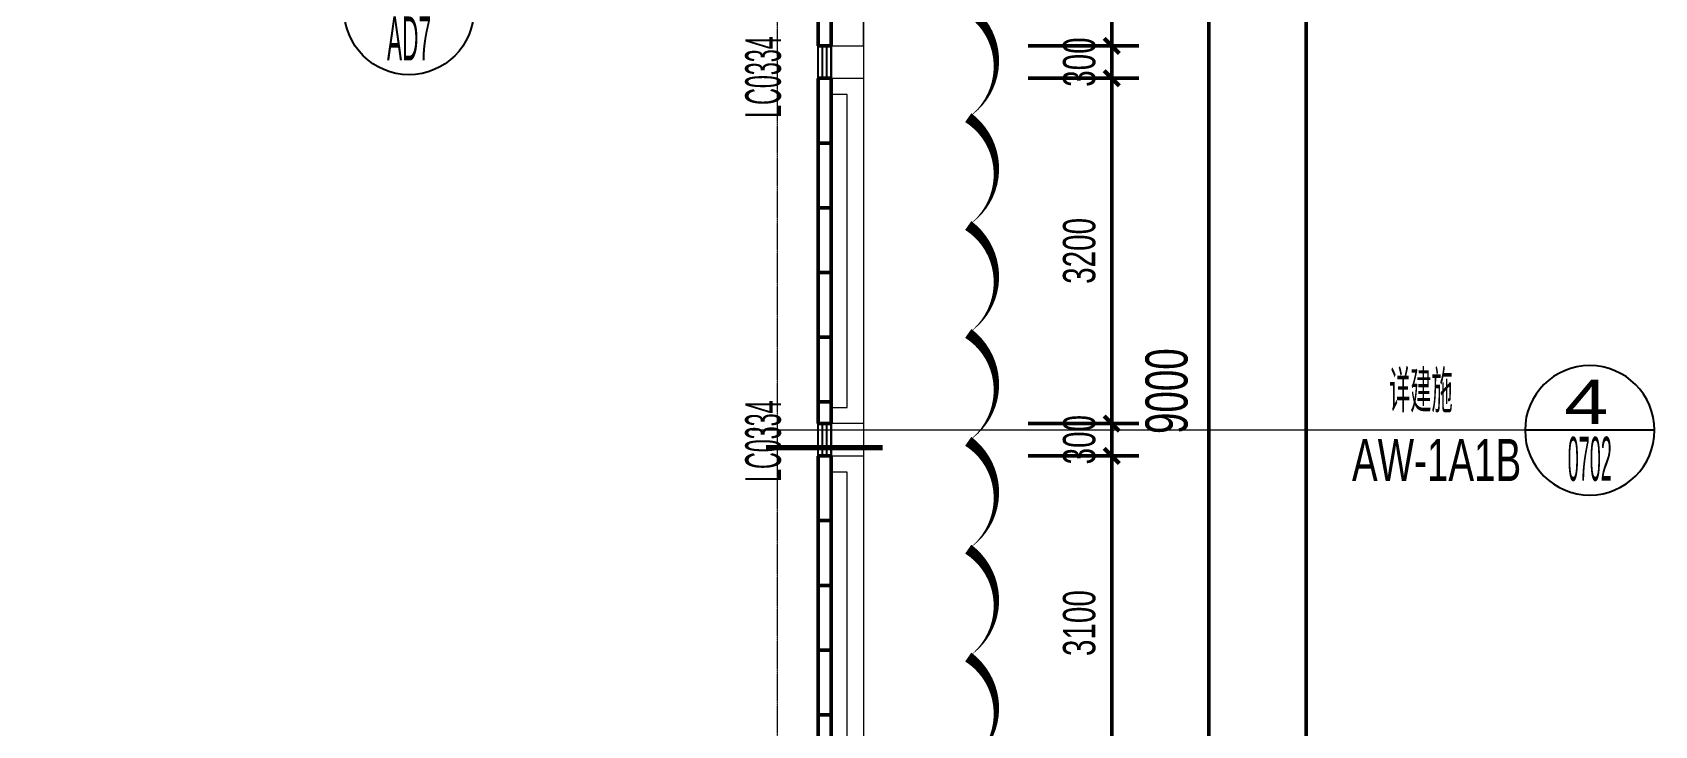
# Model space of a CAD drawing. Header units: millimetres. Extents: x 285006 to 3037698, y -2820855 to 192241.
# Drawn here: x 1102100 to 1117125, y 45366 to 51791 of the extents above; entities that cross this region are included whole.
import ezdxf
from ezdxf.enums import TextEntityAlignment as Align
from ezdxf.xclip import XClip

# ---------------------------------------------------------------- set-up
doc = ezdxf.new("R2010")
doc.units = ezdxf.units.MM
doc.header["$XCLIPFRAME"] = 2
doc.header["$PDMODE"] = 35
doc.header["$PDSIZE"] = -0.1
doc.linetypes.add('ACAD_ISO02W100', pattern=[15, 12, -3])
doc.linetypes.add('GRID-1B-4~RF$0$DOTE', pattern=[2.42, 2, -0.2, 0.02, -0.2])
for name, color, linetype in [('20230731变更修改', 41, 'Continuous'), ('WALL-1A1B-6F$0$A-DOOR', 142, 'Continuous'), ('索引-1A1B-6F1$0$PUB_SYMB_TEXT', 7, 'Continuous')]:
    doc.layers.add(name, color=color, linetype=linetype)
for name, color, linetype, lineweight in [('A-WALL-TEMP', 2, 'ACAD_ISO02W100', 50), ('DIM-1B-6F$0$A-ANNO-DIMS', 73, 'Continuous', 18), ('DOOR-1B-IDEN-6F$0$A-DOOR-IDEN', 7, 'Continuous', 25), ('EXWALL-1B-6F$0$A-FLOR-UNDR', 11, 'Continuous', 18), ('EXWALL-1B-6F$0$A-WALL-STON', 31, 'Continuous', 18), ('GRID-1B-4~RF$0$A-ANNO-GRID', 10, 'GRID-1B-4~RF$0$DOTE', 18), ('GRID-1B-4~RF$0$A-ANNO-GRID-DIMS', 117, 'Continuous', 18), ('索引-1A1B-6F1$0$A-ANNO-BREA', 13, 'Continuous', 18), ('索引-1A1B-6F1$0$A-ANNO-SYMB', 4, 'Continuous', 25), ('索引-1A1B-6F1$0$A-ANNO-TEXT', 7, 'Continuous', 25)]:
    doc.layers.add(name, color=color, linetype=linetype, lineweight=lineweight)
doc.styles.add('DIM-1B-6F$0$HYGB2014', font='hygbsz.shx', dxfattribs={"width": 0.7, "bigfont": 'hygbhz.shx'})
doc.styles.add('DOOR-1B-IDEN-6F$0$HYGB2014', font='hygbsz.shx', dxfattribs={"width": 0.7, "bigfont": 'hygbhz.shx'})
doc.styles.add('GRID-1B-4~RF$0$HYGB2014', font='hygbsz.shx', dxfattribs={"width": 0.7, "bigfont": 'hygbhz.shx'})
doc.styles.add('索引-1A1B-6F1$0$COMP', font='COMPLEX.shx', dxfattribs={"bigfont": 'hztxt'})
doc.styles.add('索引-1A1B-6F1$0$HYGB2014', font='hygbsz.shx', dxfattribs={"width": 0.7, "bigfont": 'hygbhz.shx'})
doc.dimstyles.new('DIM-1B-6F$0$DIMN', dxfattribs={"dimtxt": 300, "dimasz": 100, "dimexe": 250, "dimexo": 300, "dimgap": 0, "dimtad": 0, "dimdec": 0, "dimzin": 0, "dimdsep": 46, "dimtxsty": 'DIM-1B-6F$0$HYGB2014', "dimblk": 'DIM-1B-6F$0$_archtick', "dimcen": 0.09, "dimdle": 150, "dimclrt": 7, "dimazin": 0, "dimtfac": 1, "dimtdec": 0, "dimtix": 1, "dimtmove": 2, "dimatfit": 3, "dimfxl": 1, "dimtvp": 1, "dimtolj": 1, "dimtzin": 0, "dimarcsym": 0})
doc.dimstyles.new('GRID-1B-4~RF$0$HYDIMN150', dxfattribs={"dimscale": 1.5, "dimtxt": 300, "dimasz": 1, "dimexe": 250, "dimexo": 300, "dimgap": 0, "dimtad": 0, "dimdec": 0, "dimzin": 0, "dimdsep": 46, "dimtxsty": 'GRID-1B-4~RF$0$HYGB2014', "dimblk": 'GRID-1B-4~RF$0$_archtick', "dimcen": 0.09, "dimclrt": 7, "dimazin": 0, "dimtfac": 1, "dimtdec": 0, "dimtix": 1, "dimtmove": 2, "dimatfit": 3, "dimfxl": 1, "dimtvp": 1, "dimtolj": 1, "dimtzin": 0, "dimarcsym": 0})

# ---------------------------------------------------------------- blocks, each defined once
blk = doc.blocks.new('A$C008C76B7')
at = {"color": 1}
blk.add_lwpolyline([(45714, -600), (45580, -600), (45580, -1400), (45700, -1400), (45700, -600)], dxfattribs=at)
for points in [[(45640, -1700), (45700, -1700), (45700, -2300), (45580, -2300), (45580, -1700)], [(45640, -2300), (45700, -2300), (45700, -2900), (45580, -2900), (45580, -2300)], [(45640, -2900), (45700, -2900), (45700, -3500), (45580, -3500), (45580, -2900)], [(45640, -3500), (45700, -3500), (45700, -4100), (45580, -4100), (45580, -3500)], [(45640, -4100), (45700, -4100), (45700, -4700), (45580, -4700), (45580, -4100)], [(45640, -4700), (45700, -4700), (45700, -4900), (45580, -4900), (45580, -4700)], [(45640, -5200), (45700, -5200), (45700, -5800), (45580, -5800), (45580, -5200)], [(45640, -5800), (45700, -5800), (45700, -6400), (45580, -6400), (45580, -5800)], [(45640, -6400), (45700, -6400), (45700, -7000), (45580, -7000), (45580, -6400)], [(45640, -7000), (45700, -7000), (45700, -7600), (45580, -7600), (45580, -7000)], [(45640, -7600), (45700, -7600), (45700, -8200), (45580, -8200), (45580, -7600)]]:
    blk.add_lwpolyline(points, close=True, dxfattribs=at)
blk = doc.blocks.new('索引-1A1B-6F1$0$_index')
blk.add_line((-0.5, 0), (0.5, 0))
blk.add_circle((0, 0), 0.5)
at = {"layer": '索引-1A1B-6F1$0$PUB_SYMB_TEXT', "style": '索引-1A1B-6F1$0$COMP'}
for tag, width, p, p2 in [('1', 2.333333, (-0.17, 0.05), (0.17, 0.05)), ('-', 1.166667, (-0.17, -0.39), (0.17, -0.39))]:
    blk.add_attdef(tag, text='', height=0.34, dxfattribs=dict(at, width=width)).set_placement(p, p2, align=Align.FIT)
blk = doc.blocks.new('索引-1A1B-6F1')
at = {"layer": '索引-1A1B-6F1$0$A-ANNO-BREA'}
blk.add_line((98395063, 18763259), (98387902, 18763259), dxfattribs=at)
at = {"layer": '索引-1A1B-6F1$0$A-ANNO-BREA', "const_width": 50}
blk.add_lwpolyline([(98388033, 18763098), (98389114, 18763098)], dxfattribs=at)
at = {"layer": '索引-1A1B-6F1$0$A-ANNO-SYMB', "lineweight": -3}
ref = blk.add_blockref('索引-1A1B-6F1$0$_index', (98384726, 18767155), dxfattribs=dict(at, xscale=1200, yscale=1200, zscale=1200))
ref.add_attrib('1', '4', dxfattribs={"layer": '索引-1A1B-6F1$0$A-ANNO-TEXT', "height": 408, "style": '索引-1A1B-6F1$0$HYGB2014', "width": 1.4}).set_placement((98384499, 18767215), (98384907, 18767215), align=Align.FIT)
ref.add_attrib('-', 'AD7', dxfattribs={"layer": '索引-1A1B-6F1$0$A-ANNO-TEXT', "height": 408, "style": '索引-1A1B-6F1$0$HYGB2014', "width": 0.368421}).set_placement((98384522, 18766687), (98384930, 18766687), align=Align.FIT)
ref = blk.add_blockref('索引-1A1B-6F1$0$_index', (98395663, 18763259), dxfattribs=dict(at, xscale=-1200, yscale=1200, zscale=1200))
ref.add_attrib('1', '4', dxfattribs={"layer": '索引-1A1B-6F1$0$A-ANNO-TEXT', "height": 408, "style": '索引-1A1B-6F1$0$HYGB2014', "width": 1.4}).set_placement((98395427, 18763319), (98395835, 18763319), align=Align.FIT)
ref.add_attrib('-', '0702', dxfattribs={"layer": '索引-1A1B-6F1$0$A-ANNO-TEXT', "height": 408, "style": '索引-1A1B-6F1$0$HYGB2014', "width": 0.283784}).set_placement((98395459, 18762791), (98395867, 18762791), align=Align.FIT)
at = {"layer": '索引-1A1B-6F1$0$A-ANNO-TEXT', "style": '索引-1A1B-6F1$0$HYGB2014', "width": 0.7}
for s, p in [('详建施', (98394393, 18763307)), ('AW-1A1B', (98395028, 18762672))]:
    blk.add_text(s, height=390, dxfattribs=at).set_placement(p, align=Align.BOTTOM_RIGHT)
blk = doc.blocks.new('DOOR-1B-IDEN-6F')
at = {"layer": 'DOOR-1B-IDEN-6F$0$A-DOOR-IDEN', "style": 'DOOR-1B-IDEN-6F$0$HYGB2014', "width": 0.5}
for p in [(98388005, 18766155), (98388005, 18762780)]:
    blk.add_text('LC0334', height=330, rotation=90, dxfattribs=at).set_placement(p, align=Align.MIDDLE_LEFT)
blk = doc.blocks.new('DIM-1B-6F$0$_archtick')
at = {"const_width": 0.4}
blk.add_lwpolyline([(-0.7, -0.7), (0.7, 0.7)], dxfattribs=at)
blk = doc.blocks.new('*D848')
at = {"layer": 'Defpoints', "color": 0, "transparency": 16777216}
for p in [(2026, 15300), (3100, 15300), (2026, 12200)]:
    blk.add_point(p, dxfattribs=at)
at = {"layer": 'DIM-1B-6F$0$A-ANNO-DIMS', "color": 0, "lineweight": -2, "transparency": 16777216}
for p, q in [((3100, 12050), (3100, 15450)), ((2326, 15300), (3350, 15300)), ((2326, 12200), (3350, 12200))]:
    blk.add_line(p, q, dxfattribs=at)
at = {"layer": 'DIM-1B-6F$0$A-ANNO-DIMS', "color": 0, "lineweight": -2, "transparency": 16777216, "xscale": 100, "yscale": 100, "zscale": 100}
for p, rotation in [((3100, 15300), 90), ((3100, 12200), 270)]:
    blk.add_blockref('DIM-1B-6F$0$_archtick', p, dxfattribs=dict(at, rotation=rotation))
at = {"layer": 'DIM-1B-6F$0$A-ANNO-DIMS', "color": 7, "transparency": 16777216, "insert": (2800, 13750), "char_height": 300, "attachment_point": 5, "rotation": 90, "style": 'DIM-1B-6F$0$HYGB2014'}
blk.add_mtext('\\A1;3100', dxfattribs=at)
blk = doc.blocks.new('*D849')
at = {"layer": 'Defpoints', "color": 0, "transparency": 16777216}
for p in [(2026, 15600), (3100, 15600), (2026, 15300)]:
    blk.add_point(p, dxfattribs=at)
at = {"layer": 'DIM-1B-6F$0$A-ANNO-DIMS', "color": 0, "lineweight": -2, "transparency": 16777216}
for p, q in [((3100, 15600), (3100, 15700)), ((2326, 15600), (3350, 15600)), ((3100, 15300), (3100, 15600)), ((2326, 15300), (3350, 15300)), ((3100, 15300), (3100, 15200))]:
    blk.add_line(p, q, dxfattribs=at)
at = {"layer": 'DIM-1B-6F$0$A-ANNO-DIMS', "color": 0, "lineweight": -2, "transparency": 16777216, "xscale": 100, "yscale": 100, "zscale": 100}
for p, rotation in [((3100, 15600), 270), ((3100, 15300), 90)]:
    blk.add_blockref('DIM-1B-6F$0$_archtick', p, dxfattribs=dict(at, rotation=rotation))
at = {"layer": 'DIM-1B-6F$0$A-ANNO-DIMS', "color": 7, "transparency": 16777216, "insert": (2800, 15450), "char_height": 300, "attachment_point": 5, "rotation": 90, "style": 'DIM-1B-6F$0$HYGB2014'}
blk.add_mtext('\\A1;300', dxfattribs=at)
blk = doc.blocks.new('*D850')
at = {"layer": 'Defpoints', "color": 0, "transparency": 16777216}
for p in [(2026, 18800), (3100, 18800), (2026, 15600)]:
    blk.add_point(p, dxfattribs=at)
at = {"layer": 'DIM-1B-6F$0$A-ANNO-DIMS', "color": 0, "lineweight": -2, "transparency": 16777216}
for p, q in [((3100, 15450), (3100, 18950)), ((2326, 18800), (3350, 18800)), ((2326, 15600), (3350, 15600))]:
    blk.add_line(p, q, dxfattribs=at)
at = {"layer": 'DIM-1B-6F$0$A-ANNO-DIMS', "color": 0, "lineweight": -2, "transparency": 16777216, "xscale": 100, "yscale": 100, "zscale": 100}
for p, rotation in [((3100, 18800), 90), ((3100, 15600), 270)]:
    blk.add_blockref('DIM-1B-6F$0$_archtick', p, dxfattribs=dict(at, rotation=rotation))
at = {"layer": 'DIM-1B-6F$0$A-ANNO-DIMS', "color": 7, "transparency": 16777216, "insert": (2800, 17200), "char_height": 300, "attachment_point": 5, "rotation": 90, "style": 'DIM-1B-6F$0$HYGB2014'}
blk.add_mtext('\\A1;3200', dxfattribs=at)
blk = doc.blocks.new('*D851')
at = {"layer": 'Defpoints', "color": 0, "transparency": 16777216}
for p in [(2026, 19100), (3100, 19100), (2026, 18800)]:
    blk.add_point(p, dxfattribs=at)
at = {"layer": 'DIM-1B-6F$0$A-ANNO-DIMS', "color": 0, "lineweight": -2, "transparency": 16777216}
for p, q in [((2326, 19100), (3350, 19100)), ((3100, 19100), (3100, 19200)), ((3100, 18800), (3100, 19100)), ((2326, 18800), (3350, 18800)), ((3100, 18800), (3100, 18700))]:
    blk.add_line(p, q, dxfattribs=at)
at = {"layer": 'DIM-1B-6F$0$A-ANNO-DIMS', "color": 0, "lineweight": -2, "transparency": 16777216, "xscale": 100, "yscale": 100, "zscale": 100}
for p, rotation in [((3100, 19100), 270), ((3100, 18800), 90)]:
    blk.add_blockref('DIM-1B-6F$0$_archtick', p, dxfattribs=dict(at, rotation=rotation))
at = {"layer": 'DIM-1B-6F$0$A-ANNO-DIMS', "color": 7, "transparency": 16777216, "insert": (2800, 18950), "char_height": 300, "attachment_point": 5, "rotation": 90, "style": 'DIM-1B-6F$0$HYGB2014'}
blk.add_mtext('\\A1;300', dxfattribs=at)
blk = doc.blocks.new('*D852')
at = {"layer": 'Defpoints', "color": 0, "transparency": 16777216}
for p in [(2026, 20400), (3100, 20400), (2026, 19100)]:
    blk.add_point(p, dxfattribs=at)
at = {"layer": 'DIM-1B-6F$0$A-ANNO-DIMS', "color": 0, "lineweight": -2, "transparency": 16777216}
for p, q in [((3100, 18950), (3100, 20550)), ((2326, 20400), (3350, 20400)), ((2326, 19100), (3350, 19100))]:
    blk.add_line(p, q, dxfattribs=at)
at = {"layer": 'DIM-1B-6F$0$A-ANNO-DIMS', "color": 0, "lineweight": -2, "transparency": 16777216, "xscale": 100, "yscale": 100, "zscale": 100}
for p, rotation in [((3100, 20400), 90), ((3100, 19100), 270)]:
    blk.add_blockref('DIM-1B-6F$0$_archtick', p, dxfattribs=dict(at, rotation=rotation))
at = {"layer": 'DIM-1B-6F$0$A-ANNO-DIMS', "color": 7, "transparency": 16777216, "insert": (2800, 19750), "char_height": 300, "attachment_point": 5, "rotation": 90, "style": 'DIM-1B-6F$0$HYGB2014'}
blk.add_mtext('\\A1;1300', dxfattribs=at)
blk = doc.blocks.new('结构留洞-1#AB-6F')
at = {"layer": 'Defpoints'}
blk.add_lwpolyline([(91100, 20900), (103000, 20900), (103000, 20800), (107150, 20800), (107150, 21100), (120900, 21100), (120900, 20900), (120900, 20900), (120900, -500), (120200, -500), (120200, -400), (111750, -400), (111750, -500), (111050, -500), (111050, -400), (102753, -400), (102753, -500), (102050, -500)], dxfattribs=at)
blk = doc.blocks.new('EXWALL-1B-6F')
at = {"layer": 'EXWALL-1B-6F$0$A-FLOR-UNDR'}
blk.add_lwpolyline([(98388935, 18768822), (98388935, 18747022)], dxfattribs=at)
at = {"layer": 'EXWALL-1B-6F$0$A-WALL-STON'}
blk.add_lwpolyline([(98388635, 18766822), (98388935, 18766822), (98388935, 18768822), (98388635, 18768822)], dxfattribs=at)
for points in [[(98388635, 18763472), (98388785, 18763472), (98388785, 18766372), (98388635, 18766372), (98388635, 18766522), (98388935, 18766522), (98388935, 18763322), (98388635, 18763322)], [(98388635, 18760072), (98388785, 18760072), (98388785, 18762872), (98388635, 18762872), (98388635, 18763022), (98388935, 18763022), (98388935, 18759922), (98388635, 18759922)]]:
    blk.add_lwpolyline(points, close=True, dxfattribs=at)
blk = doc.blocks.new('GRID-1B-4~RF$0$_archtick')
at = {"const_width": 0.5}
blk.add_lwpolyline([(-0.7, -0.7), (0.7, 0.7)], dxfattribs=at)
blk = doc.blocks.new('*D637')
at = {"layer": 'Defpoints', "color": 0, "transparency": 16777216}
for p in [(98391494, 18768122), (98391494, 18759122), (98392135, 18759122)]:
    blk.add_point(p, dxfattribs=at)
at = {"layer": 'GRID-1B-4~RF$0$A-ANNO-GRID-DIMS', "color": 0, "lineweight": -2, "transparency": 16777216}
for p, q in [((98391944, 18768122), (98392510, 18768122)), ((98392135, 18768122), (98392135, 18759122)), ((98391944, 18759122), (98392510, 18759122))]:
    blk.add_line(p, q, dxfattribs=at)
at = {"layer": 'GRID-1B-4~RF$0$A-ANNO-GRID-DIMS', "color": 0, "lineweight": -2, "transparency": 16777216, "xscale": 150, "yscale": 150, "zscale": 150}
for p, rotation in [((98392135, 18768122), 90), ((98392135, 18759122), 270)]:
    blk.add_blockref('GRID-1B-4~RF$0$_archtick', p, dxfattribs=dict(at, rotation=rotation))
at = {"layer": 'GRID-1B-4~RF$0$A-ANNO-GRID-DIMS', "color": 7, "lineweight": -3, "transparency": 16777216, "insert": (98391745, 18763622), "char_height": 390, "attachment_point": 5, "rotation": 90, "style": 'GRID-1B-4~RF$0$HYGB2014'}
blk.add_mtext('\\A1;9000', dxfattribs=at)
blk = doc.blocks.new('*D638')
at = {"layer": 'Defpoints', "color": 0, "transparency": 16777216}
for p in [(98392394, 18768122), (98392394, 18747722), (98393035, 18747722)]:
    blk.add_point(p, dxfattribs=at)
at = {"layer": 'GRID-1B-4~RF$0$A-ANNO-GRID-DIMS', "color": 0, "lineweight": -2, "transparency": 16777216}
for p, q in [((98392844, 18768122), (98393410, 18768122)), ((98393035, 18768122), (98393035, 18747722)), ((98392844, 18747722), (98393410, 18747722))]:
    blk.add_line(p, q, dxfattribs=at)
at = {"layer": 'GRID-1B-4~RF$0$A-ANNO-GRID-DIMS', "color": 0, "lineweight": -2, "transparency": 16777216, "xscale": 150, "yscale": 150, "zscale": 150}
for p, rotation in [((98393035, 18768122), 90), ((98393035, 18747722), 270)]:
    blk.add_blockref('GRID-1B-4~RF$0$_archtick', p, dxfattribs=dict(at, rotation=rotation))
at = {"layer": 'GRID-1B-4~RF$0$A-ANNO-GRID-DIMS', "color": 7, "lineweight": -3, "transparency": 16777216, "insert": (98392645, 18757922), "char_height": 390, "attachment_point": 5, "rotation": 90, "style": 'GRID-1B-4~RF$0$HYGB2014'}
blk.add_mtext('\\A1;20400', dxfattribs=at)
blk = doc.blocks.new('GRID-1B-4~RF')
at = {"layer": 'GRID-1B-4~RF$0$A-ANNO-GRID', "ltscale": 1.5}
blk.add_line((98388135, 18773397.1), (98388135, 18742447.1), dxfattribs=at)
at = {"layer": 'GRID-1B-4~RF$0$A-ANNO-GRID-DIMS', "color": 117, "lineweight": -3}
for base, p1, p2, picture, middle in [((98392135, 18759122.1), (98391494.4, 18768122.1), (98391494.4, 18759122.1), '*D637', (98391745, 18763622.1)), ((98393035, 18747722.1), (98392394.4, 18768122.1), (98392394.4, 18747722.1), '*D638', (98392645, 18757922.1))]:
    dim = blk.add_linear_dim(base=base, p1=p1, p2=p2, angle=270, dimstyle='GRID-1B-4~RF$0$HYDIMN150', override={"dimtxt": 260, "dimasz": 100}, dxfattribs=at)
    dim.commit()
    dim.dimension.update_dxf_attribs({"geometry": picture, "text_midpoint": middle})
blk = doc.blocks.new('A$C6D7E459B')
at = {"layer": '20230731变更修改'}
blk.add_lwpolyline([(1770.9, 12435.3, 0, 100, 0.5205671), (1770.9, 13435.3, 0, 100, 0.5205671), (1770.9, 14435.3, 0, 100, 0.5205671), (1770.9, 15435.3, 0, 100, 0.5205671), (1770.9, 16435.3, 0, 100, 0.5205671), (1770.9, 17435.3, 0, 100, 0.5205671), (1770.9, 18435.3, 0, 100, 0.5205671), (1770.9, 19435.3, 0, 100, 0.5205671), (1770.9, 20435.3, 0, 100, 0.5205671), (1770.9, 21435.3, 0, 100, 0.5205671), (1647.4, 22311.8, 0, 100, 0.5205671), (647.4, 22311.8, 0, 100, 0.5205671), (-352.6, 22311.8, 0, 100, 0.5205671), (-1352.6, 22311.8, 0, 100, 0.5205671), (-2352.6, 22311.8, 0, 100, 0.5205671), (-3352.6, 22311.8, 0, 100, 0.5205671), (-4352.6, 22311.8, 0, 100, 0.5205671), (-5352.6, 22311.8, 0, 100, 0.5205671), (-6352.6, 22311.8, 0, 100, 0.5205671), (-7352.6, 22311.8, 0, 100, 0.5205671)], format="xyseb", dxfattribs=at)
at = {"layer": 'WALL-1A1B-6F$0$A-DOOR'}
for p, q in [((380, 18800), (380, 19100)), ((420, 18800), (420, 19100)), ((460, 18800), (460, 19100)), ((500, 18800), (500, 19100)), ((380, 15300), (380, 15600)), ((420, 15300), (420, 15600)), ((460, 15300), (460, 15600)), ((500, 15300), (500, 15600))]:
    blk.add_line(p, q, dxfattribs=at)
ref = blk.add_blockref('索引-1A1B-6F1', (-98388135, -18747722.1))
XClip(ref).set_block_clipping_path([(98319735.0140507817, 18739922.1058121212), (98398410.0140506476, 18781972.1058121212)])
for name, p in [('GRID-1B-4~RF', (-98388135, -18747722.1)), ('EXWALL-1B-6F', (-98388135, -18747722.1)), ('DOOR-1B-IDEN-6F', (-98388135, -18747722.1)), ('A$C008C76B7', (-45200, 20500))]:
    blk.add_blockref(name, p)
ref = blk.add_blockref('结构留洞-1#AB-6F', (-120400, 0))
XClip(ref).set_block_clipping_path([(52000.000000149, -7800.0001855306), (130675.0000000149, 34249.9998144694)])
at = {"layer": 'DIM-1B-6F$0$A-ANNO-DIMS'}
for p1, p2, picture, middle in [((2026.2, 19100), (2026.2, 20400), '*D852', (2800, 19750)), ((2026.2, 18800), (2026.2, 19100), '*D851', (2800, 18950)), ((2026.2, 15600), (2026.2, 18800), '*D850', (2800, 17200)), ((2026.2, 15300), (2026.2, 15600), '*D849', (2800, 15450)), ((2026.2, 12200), (2026.2, 15300), '*D848', (2800, 13750))]:
    dim = blk.add_aligned_dim(p1=p1, p2=p2, distance=-1073.8, dimstyle='DIM-1B-6F$0$DIMN', dxfattribs=at)
    dim.commit()
    dim.dimension.update_dxf_attribs({"geometry": picture, "text_midpoint": middle})

msp = doc.modelspace()

# ---------------------------------------------------------------- block references
at = {"layer": 'A-WALL-TEMP'}
msp.add_blockref('A$C6D7E459B', (1108997.1, 32566.3), dxfattribs=at)

doc.saveas('drawing.dxf')
